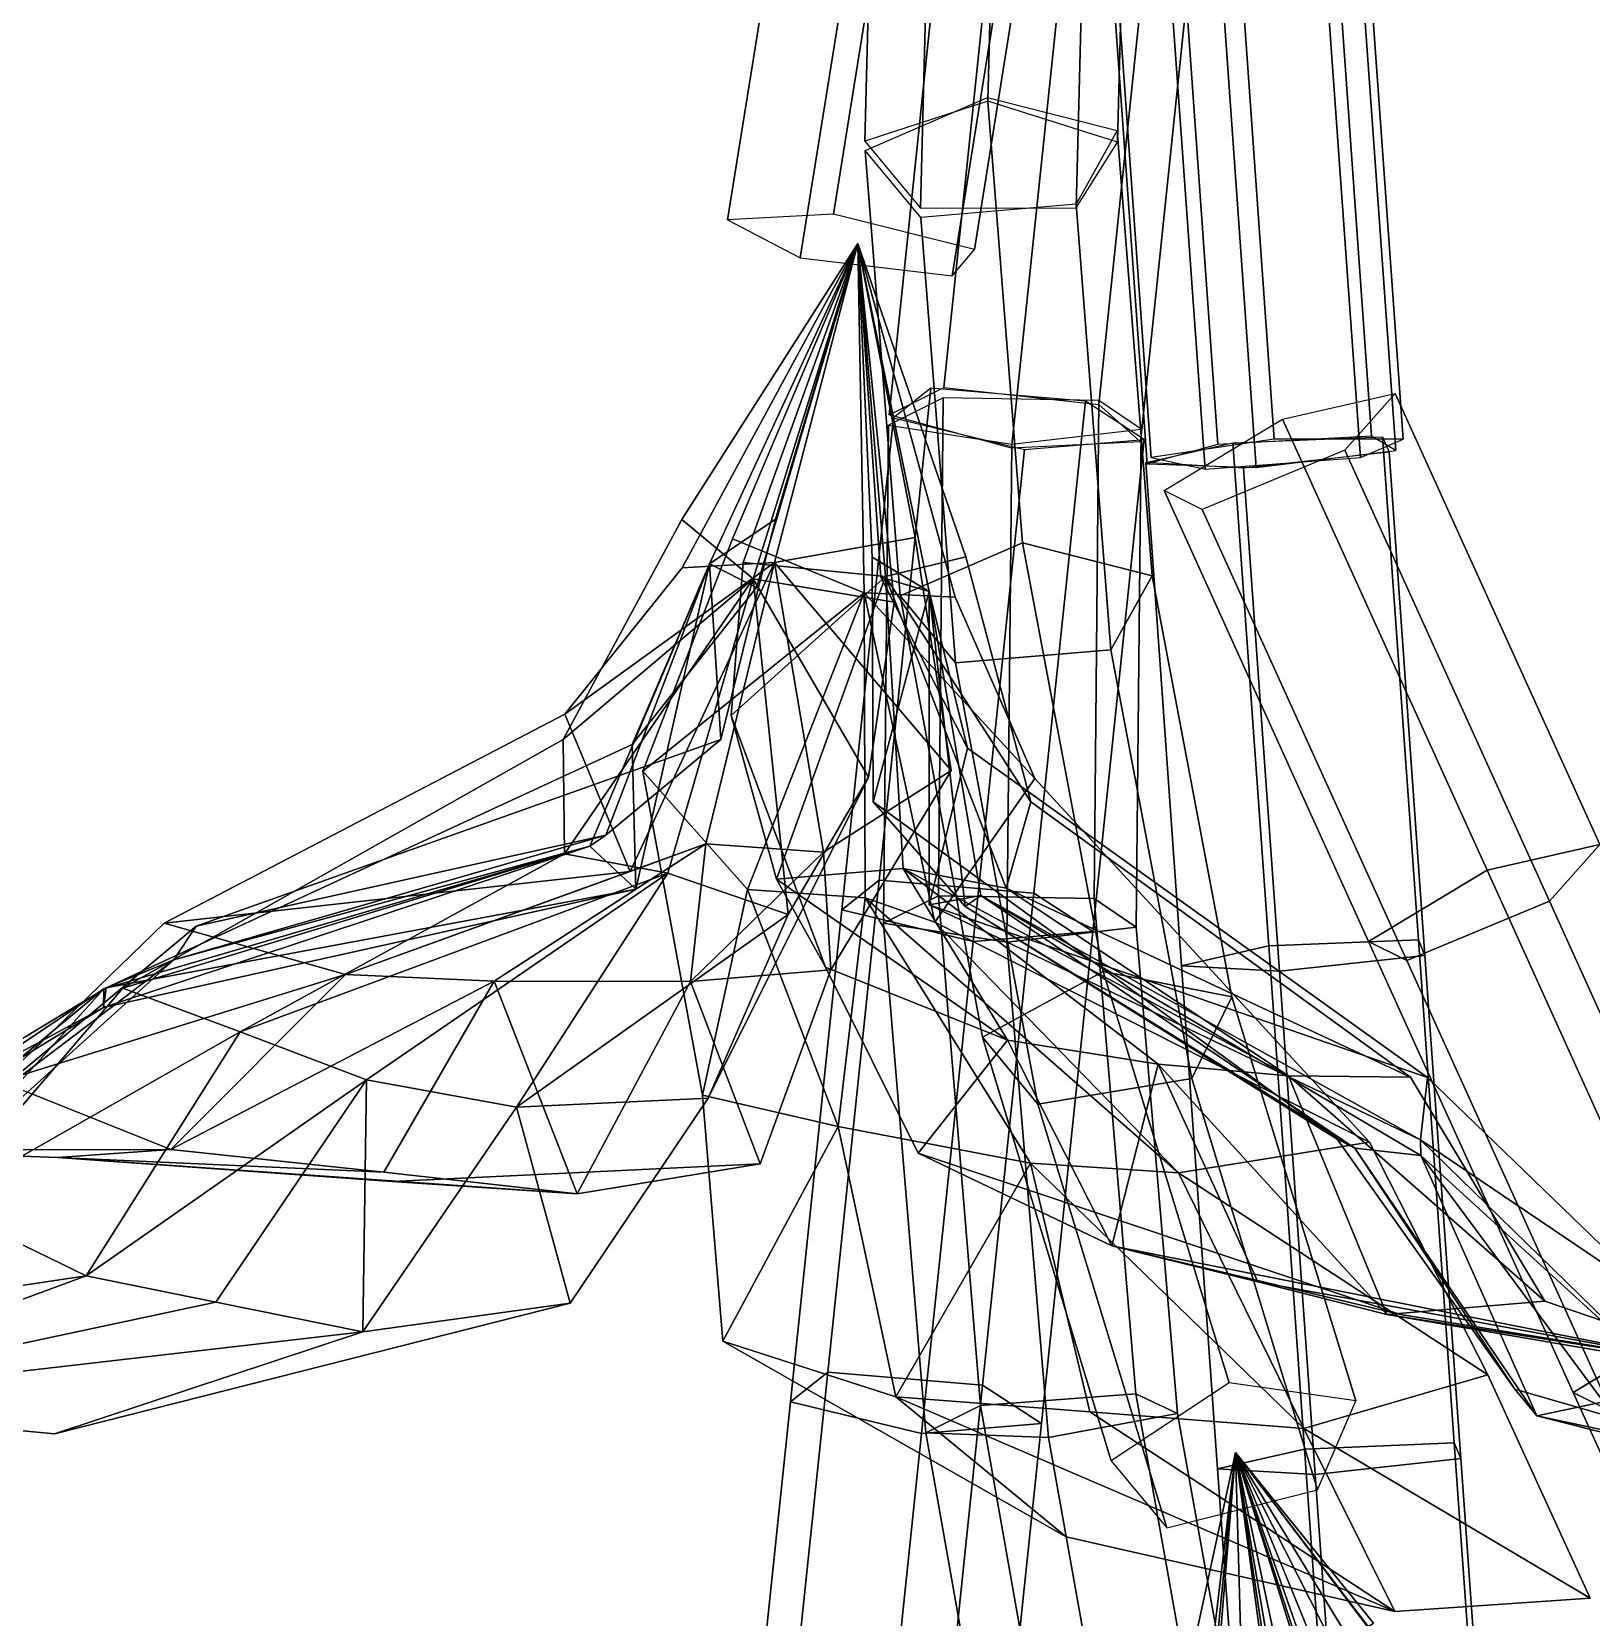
# Model space of a CAD drawing. Header units: metres. Extents: x -488 to 282, y -579 to 399.
# Drawn here: x 5.4 to 37.69, y -461.7 to -428.86 of the extents above; entities that cross this region are included whole.
import ezdxf

# ---------------------------------------------------------------- set-up
doc = ezdxf.new("R2010")
doc.units = ezdxf.units.M

msp = doc.modelspace()

# ---------------------------------------------------------------- linework, layer by layer
at = {"layer": 'coreopsi_1InfInt', "color": 3}
for points in [[(25.4358, -420.8906, 64.566), (25.1938, -430.3001, 69.2205), (22.6519, -431.1303, 67.4099), (22.894, -421.7209, 62.7554)], [(28.1232, -421.7397, 62.9894), (27.8812, -431.1491, 67.6438), (25.1938, -430.3001, 69.2205), (25.4358, -420.8906, 64.566)], [(22.894, -421.7209, 62.7554), (22.6519, -431.1303, 67.4099), (23.8009, -432.518, 64.6643), (24.04299, -423.1086, 60.00984)], [(27.2673, -423.1026, 60.1896), (27.02528, -432.5121, 64.8441), (27.8812, -431.1491, 67.6438), (28.1232, -421.7397, 62.9894)], [(24.04299, -423.1086, 60.00984), (23.8009, -432.518, 64.6643), (27.02528, -432.5121, 64.8441), (27.2673, -423.1026, 60.1896)], [(24.2174, -426.6082, 38.2633), (23.1515, -436.7969, 35.9578), (24.284, -436.2299, 32.928), (25.35, -426.0412, 35.2334)], [(25.35, -426.0412, 35.2334), (24.284, -436.2299, 32.928), (27.4931, -436.5829, 33.00444), (28.5591, -426.3942, 35.3098)], [(28.5591, -426.3942, 35.3098), (27.4931, -436.5829, 33.00444), (28.3558, -437.3553, 36.01909), (29.4217, -427.1666, 38.3245)], [(26.7538, -427.2981, 40.1393), (25.6878, -437.4868, 37.8339), (23.1515, -436.7969, 35.9578), (24.2174, -426.6082, 38.2633)], [(32.4015, -426.8211, 46.1531), (33.1447, -437.2397, 47.2316), (29.9616, -437.4132, 47.7483), (29.2185, -426.9947, 46.6698)], [(32.8994, -427.1202, 42.921), (33.6425, -437.5387, 43.9995), (33.1447, -437.2397, 47.2316), (32.4015, -426.8211, 46.1531)], [(29.4217, -427.1666, 38.3245), (28.3558, -437.3553, 36.01909), (25.6878, -437.4868, 37.8339), (26.7538, -427.2981, 40.1393)], [(29.2185, -426.9947, 46.6698), (29.9616, -437.4132, 47.7483), (28.4933, -437.8128, 44.8999), (27.7502, -427.3943, 43.8214)], [(30.3856, -426.8815, 46.9594), (31.1288, -437.3, 48.03793), (28.5756, -437.6829, 46.09798), (27.8324, -427.2644, 45.01949)], [(30.01215, -427.4714, 41.5178), (30.7552, -437.8899, 42.5963), (33.6425, -437.5387, 43.9995), (32.8994, -427.1202, 42.921)], [(33.05157, -426.88, 45.1368), (33.7946, -437.2985, 46.2153), (31.1288, -437.3, 48.03793), (30.3856, -426.8815, 46.9594)], [(32.1708, -427.262, 42.05345), (32.9139, -437.6805, 43.1319), (33.7946, -437.2985, 46.2153), (33.05157, -426.88, 45.1368)], [(27.7502, -427.3943, 43.8214), (28.4933, -437.8128, 44.8999), (30.7552, -437.8899, 42.5963), (30.01215, -427.4714, 41.5178)], [(27.8324, -427.2644, 45.01949), (28.5756, -437.6829, 46.09798), (29.6955, -437.9216, 43.02015), (28.9524, -427.5031, 41.9416)], [(28.9524, -427.5031, 41.9416), (29.6955, -437.9216, 43.02015), (32.9139, -437.6805, 43.1319), (32.1708, -427.262, 42.05345)], [(23.2395, -436.8621, 36.2052), (22.1735, -447.0508, 33.8997), (22.9483, -446.4362, 30.8255), (24.01433, -436.2476, 33.1309)], [(24.01433, -436.2476, 33.1309), (22.9483, -446.4362, 30.8255), (26.1519, -446.7013, 30.5158), (27.2178, -436.5126, 32.8212)], [(33.6322, -436.3586, 45.795), (37.8679, -445.696, 48.06058), (35.5357, -446.2276, 50.23), (31.2999, -436.8902, 47.9645)], [(32.5894, -437.5315, 42.9103), (36.8252, -446.8689, 45.1759), (37.8679, -445.696, 48.06058), (33.6322, -436.3586, 45.795)], [(27.2178, -436.5126, 32.8212), (26.1519, -446.7013, 30.5158), (27.3706, -447.4951, 33.4601), (28.4366, -437.3064, 35.7656)], [(25.9569, -437.5128, 37.8241), (24.891, -447.7014, 35.5187), (22.1735, -447.0508, 33.8997), (23.2395, -436.8621, 36.2052)], [(31.2999, -436.8902, 47.9645), (35.5357, -446.2276, 50.23), (33.08122, -447.7031, 48.7377), (28.8454, -438.3658, 46.4722)], [(28.4366, -437.3064, 35.7656), (27.3706, -447.4951, 33.4601), (24.891, -447.7014, 35.5187), (25.9569, -437.5128, 37.8241)], [(33.3694, -437.2498, 46.9793), (34.1125, -447.6683, 48.05783), (31.01398, -447.796, 48.9587), (30.2708, -437.3775, 47.8802)], [(33.5051, -437.5724, 43.7689), (34.2482, -447.9909, 44.8474), (34.1125, -447.6683, 48.05783), (33.3694, -437.2498, 46.9793)], [(30.2708, -437.3775, 47.8802), (31.01398, -447.796, 48.9587), (29.2086, -448.2056, 46.2462), (28.4654, -437.787, 45.1677)], [(29.6378, -438.7598, 43.3665), (33.8736, -448.0972, 45.632), (36.8252, -446.8689, 45.1759), (32.5894, -437.5315, 42.9103)], [(30.4916, -437.9026, 42.6558), (31.2348, -448.3211, 43.7343), (34.2482, -447.9909, 44.8474), (33.5051, -437.5724, 43.7689)], [(28.4654, -437.787, 45.1677), (29.2086, -448.2056, 46.2462), (31.2348, -448.3211, 43.7343), (30.4916, -437.9026, 42.6558)], [(28.8454, -438.3658, 46.4722), (33.08122, -447.7031, 48.7377), (33.8736, -448.0972, 45.632), (29.6378, -438.7598, 43.3665)], [(37.8679, -445.696, 48.06058), (42.1037, -455.0334, 50.3261), (39.7715, -455.5649, 52.4956), (35.5357, -446.2276, 50.23)], [(36.8252, -446.8689, 45.1759), (41.06101, -456.2063, 47.4414), (42.1037, -455.0334, 50.3261), (37.8679, -445.696, 48.06058)], [(22.1735, -447.0508, 33.8997), (21.1076, -457.2395, 31.5943), (21.8824, -456.6249, 28.5201), (22.9483, -446.4362, 30.8255)], [(22.9483, -446.4362, 30.8255), (21.8824, -456.6249, 28.5201), (25.08598, -456.89, 28.2104), (26.1519, -446.7013, 30.5158)], [(35.5357, -446.2276, 50.23), (39.7715, -455.5649, 52.4956), (37.3169, -457.0405, 51.00331), (33.08122, -447.7031, 48.7377)], [(26.1519, -446.7013, 30.5158), (25.08598, -456.89, 28.2104), (26.3047, -457.6837, 31.1547), (27.3706, -447.4951, 33.4601)], [(33.8736, -448.0972, 45.632), (38.1093, -457.4346, 47.8975), (41.06101, -456.2063, 47.4414), (36.8252, -446.8689, 45.1759)], [(24.891, -447.7014, 35.5187), (23.825, -457.8901, 33.2132), (21.1076, -457.2395, 31.5943), (22.1735, -447.0508, 33.8997)], [(27.3706, -447.4951, 33.4601), (26.3047, -457.6837, 31.1547), (23.825, -457.8901, 33.2132), (24.891, -447.7014, 35.5187)], [(31.01398, -447.796, 48.9587), (31.7571, -458.2145, 50.03719), (29.9517, -458.6241, 47.3247), (29.2086, -448.2056, 46.2462)], [(34.1125, -447.6683, 48.05783), (34.8556, -458.0868, 49.1363), (31.7571, -458.2145, 50.03719), (31.01398, -447.796, 48.9587)], [(33.08122, -447.7031, 48.7377), (37.3169, -457.0405, 51.00331), (38.1093, -457.4346, 47.8975), (33.8736, -448.0972, 45.632)], [(34.2482, -447.9909, 44.8474), (34.9913, -458.4094, 45.9259), (34.8556, -458.0868, 49.1363), (34.1125, -447.6683, 48.05783)], [(31.2348, -448.3211, 43.7343), (31.9779, -458.7396, 44.8127), (34.9913, -458.4094, 45.9259), (34.2482, -447.9909, 44.8474)], [(29.2086, -448.2056, 46.2462), (29.9517, -458.6241, 47.3247), (31.9779, -458.7396, 44.8127), (31.2348, -448.3211, 43.7343)], [(39.7715, -455.5649, 52.4956), (44.00727, -464.9023, 54.7611), (41.5527, -466.3779, 53.2688), (37.3169, -457.0405, 51.00331)], [(21.1076, -457.2395, 31.5943), (20.04168, -467.4282, 29.2888), (20.8164, -466.8136, 26.2146), (21.8824, -456.6249, 28.5201)], [(21.8824, -456.6249, 28.5201), (20.8164, -466.8136, 26.2146), (24.02003, -467.0787, 25.9049), (25.08598, -456.89, 28.2104)], [(25.08598, -456.89, 28.2104), (24.02003, -467.0787, 25.9049), (25.2387, -467.8724, 28.8492), (26.3047, -457.6837, 31.1547)], [(37.3169, -457.0405, 51.00331), (41.5527, -466.3779, 53.2688), (42.3451, -466.7719, 50.1631), (38.1093, -457.4346, 47.8975)], [(23.825, -457.8901, 33.2132), (22.7591, -468.0788, 30.9078), (20.04168, -467.4282, 29.2888), (21.1076, -457.2395, 31.5943)], [(26.3047, -457.6837, 31.1547), (25.2387, -467.8724, 28.8492), (22.7591, -468.0788, 30.9078), (23.825, -457.8901, 33.2132)], [(31.7571, -458.2145, 50.03719), (32.5002, -468.6331, 51.1156), (30.6948, -469.0426, 48.4032), (29.9517, -458.6241, 47.3247)], [(34.8556, -458.0868, 49.1363), (35.5987, -468.5053, 50.2148), (32.5002, -468.6331, 51.1156), (31.7571, -458.2145, 50.03719)], [(34.9913, -458.4094, 45.9259), (35.7344, -468.8279, 47.00447), (35.5987, -468.5053, 50.2148), (34.8556, -458.0868, 49.1363)], [(29.9517, -458.6241, 47.3247), (30.6948, -469.0426, 48.4032), (32.721, -469.1581, 45.8912), (31.9779, -458.7396, 44.8127)], [(31.9779, -458.7396, 44.8127), (32.721, -469.1581, 45.8912), (35.7344, -468.8279, 47.00447), (34.9913, -458.4094, 45.9259)]]:
    msp.add_3dface(points, dxfattribs=at)
at = {"layer": 'coreopsi_1Pdcel', "color": 3}
for points in [[(23.6634, -422.259, 62.1126), (22.00377, -432.6443, 64.1763), (19.806, -432.7595, 61.8129), (21.4253, -422.6651, 59.8203)], [(26.5801, -422.9877, 60.7912), (24.9204, -433.373, 62.8548), (22.00377, -432.6443, 64.1763), (23.6634, -422.259, 62.1126)], [(21.4253, -422.6651, 59.8203), (19.806, -432.7595, 61.8129), (21.3124, -433.5441, 59.06628), (22.9068, -423.6284, 57.1174)], [(26.07443, -423.8267, 57.714), (24.4552, -433.9211, 59.7065), (24.9204, -433.373, 62.8548), (26.5801, -422.9877, 60.7912)], [(22.9068, -423.6284, 57.1174), (21.3124, -433.5441, 59.06628), (24.4552, -433.9211, 59.7065), (26.07443, -423.8267, 57.714)], [(25.1918, -430.2247, 69.1816), (25.9148, -439.4491, 74.1464), (23.3799, -440.5477, 72.4744), (22.6569, -431.3233, 67.5096)], [(27.875, -430.9088, 67.5198), (28.5979, -440.1332, 72.4846), (25.9148, -439.4491, 74.1464), (25.1918, -430.2247, 69.1816)], [(27.02333, -432.4367, 64.8052), (27.7463, -441.661, 69.77), (28.5979, -440.1332, 72.4846), (27.875, -430.9088, 67.5198)], [(22.6569, -431.3233, 67.5096), (23.3799, -440.5477, 72.4744), (24.5288, -441.9354, 69.7287), (23.8059, -432.7111, 64.7639)], [(23.8059, -432.7111, 64.7639), (24.5288, -441.9354, 69.7287), (27.7463, -441.661, 69.77), (27.02333, -432.4367, 64.8052)], [(23.1394, -437.0093, 35.9136), (23.03902, -447.3233, 33.9456), (24.1716, -446.7562, 30.9157), (24.2719, -436.4422, 32.8837)], [(24.2719, -436.4422, 32.8837), (24.1716, -446.7562, 30.9157), (27.3975, -446.8139, 31.05376), (27.4979, -436.4999, 33.02172)], [(27.4979, -436.4999, 33.02172), (27.3975, -446.8139, 31.05376), (28.2704, -447.4048, 34.1062), (28.3708, -437.0909, 36.0742)], [(25.6926, -437.4039, 37.8512), (25.5922, -447.7178, 35.8832), (23.03902, -447.3233, 33.9456), (23.1394, -437.0093, 35.9136)], [(28.3708, -437.0909, 36.0742), (28.2704, -447.4048, 34.1062), (25.5922, -447.7178, 35.8832), (25.6926, -437.4039, 37.8512)], [(25.9148, -439.4491, 74.1464), (27.5862, -448.326, 79.3325), (25.08588, -449.6864, 77.8072), (23.3799, -440.5477, 72.4744)], [(28.5979, -440.1332, 72.4846), (30.248, -448.8493, 77.5805), (27.5862, -448.326, 79.3325), (25.9148, -439.4491, 74.1464)], [(27.7463, -441.661, 69.77), (29.4176, -450.538, 74.956), (30.248, -448.8493, 77.5805), (28.5979, -440.1332, 72.4846)], [(23.3799, -440.5477, 72.4744), (25.08588, -449.6864, 77.8072), (26.2348, -451.0741, 75.06163), (24.5288, -441.9354, 69.7287)], [(24.5288, -441.9354, 69.7287), (26.2348, -451.0741, 75.06163), (29.4176, -450.538, 74.956), (27.7463, -441.661, 69.77)], [(23.03902, -447.3233, 33.9456), (23.913, -457.8771, 32.297), (25.04565, -457.31, 29.2671), (24.1716, -446.7562, 30.9157)], [(24.1716, -446.7562, 30.9157), (25.04565, -457.31, 29.2671), (28.2605, -457.0703, 29.4567), (27.3975, -446.8139, 31.05376)], [(27.3975, -446.8139, 31.05376), (28.2605, -457.0703, 29.4567), (29.1267, -457.4784, 32.5408), (28.2704, -447.4048, 34.1062)], [(25.5922, -447.7178, 35.8832), (26.4552, -457.9742, 34.2862), (23.913, -457.8771, 32.297), (23.03902, -447.3233, 33.9456)], [(28.2704, -447.4048, 34.1062), (29.1267, -457.4784, 32.5408), (26.4552, -457.9742, 34.2862), (25.5922, -447.7178, 35.8832)], [(27.5862, -448.326, 79.3325), (30.1917, -456.8453, 84.7288), (27.7534, -458.4584, 83.3571), (25.08588, -449.6864, 77.8072)], [(30.248, -448.8493, 77.5805), (32.8155, -457.2134, 82.8823), (30.1917, -456.8453, 84.7288), (27.5862, -448.326, 79.3325)], [(29.4176, -450.538, 74.956), (32.02325, -459.0573, 80.3523), (32.8155, -457.2134, 82.8823), (30.248, -448.8493, 77.5805)], [(25.08588, -449.6864, 77.8072), (27.7534, -458.4584, 83.3571), (28.9024, -459.8461, 80.6115), (26.2348, -451.0741, 75.06163)], [(26.2348, -451.0741, 75.06163), (28.9024, -459.8461, 80.6115), (32.02325, -459.0573, 80.3523), (29.4176, -450.538, 74.956)], [(23.913, -457.8771, 32.297), (25.7652, -468.3568, 31.02794), (26.8978, -467.7897, 27.998), (25.04565, -457.31, 29.2671)], [(25.04565, -457.31, 29.2671), (26.8978, -467.7897, 27.998), (30.07395, -467.2532, 28.2286), (28.2605, -457.0703, 29.4567)], [(28.2605, -457.0703, 29.4567), (30.07395, -467.2532, 28.2286), (30.9163, -467.4789, 31.338), (29.1267, -457.4784, 32.5408)], [(29.1267, -457.4784, 32.5408), (30.9163, -467.4789, 31.338), (28.2686, -468.1571, 33.05819), (26.4552, -457.9742, 34.2862)], [(26.4552, -457.9742, 34.2862), (28.2686, -468.1571, 33.05819), (25.7652, -468.3568, 31.02794), (23.913, -457.8771, 32.297)]]:
    msp.add_3dface(points, dxfattribs=at)
at = {"layer": 'coreopsi_1Petal1', "color": 3}
for points in [[(22.5046, -433.2471, 61.5337), (18.8604, -438.9658, 62.6191), (20.3373, -440.1957, 60.3611)], [(22.5046, -433.2471, 61.5337), (20.3373, -440.1957, 60.3611), (18.8604, -438.9658, 62.6191)], [(20.7786, -439.8543, 64.3124), (18.8672, -439.9627, 62.00436), (22.5046, -433.2471, 61.5337)], [(20.7786, -439.8543, 64.3124), (22.5046, -433.2471, 61.5337), (18.8672, -439.9627, 62.00436)], [(22.5046, -433.2471, 61.5337), (20.7964, -438.9583, 64.9433), (19.4292, -439.8807, 62.4789)], [(22.5046, -433.2471, 61.5337), (19.4292, -439.8807, 62.4789), (20.7964, -438.9583, 64.9433)], [(19.4292, -439.8807, 62.4789), (20.4075, -440.3705, 59.6869), (22.5046, -433.2471, 61.5337)], [(19.4292, -439.8807, 62.4789), (22.5046, -433.2471, 61.5337), (20.4075, -440.3705, 59.6869)], [(22.5046, -433.2471, 61.5337), (19.906, -439.3654, 59.8089), (22.6335, -440.4836, 60.1295)], [(22.5046, -433.2471, 61.5337), (22.6335, -440.4836, 60.1295), (19.906, -439.3654, 59.8089)], [(23.07486, -440.1422, 64.0809), (20.1323, -439.8528, 64.5815), (22.5046, -433.2471, 61.5337)], [(23.07486, -440.1422, 64.0809), (22.5046, -433.2471, 61.5337), (20.1323, -439.8528, 64.5815)], [(20.3373, -440.1957, 60.3611), (23.2572, -440.6801, 59.8798), (22.5046, -433.2471, 61.5337)], [(20.3373, -440.1957, 60.3611), (22.5046, -433.2471, 61.5337), (23.2572, -440.6801, 59.8798)], [(22.5046, -433.2471, 61.5337), (23.6945, -439.3396, 64.4709), (20.7786, -439.8543, 64.3124)], [(22.5046, -433.2471, 61.5337), (20.7786, -439.8543, 64.3124), (23.6945, -439.3396, 64.4709)], [(22.5046, -433.2471, 61.5337), (22.8041, -439.7466, 59.3365), (23.9828, -440.4572, 61.963)], [(22.5046, -433.2471, 61.5337), (23.9828, -440.4572, 61.963), (22.8041, -439.7466, 59.3365)], [(23.9828, -440.4572, 61.963), (22.9821, -440.1624, 64.7744), (22.5046, -433.2471, 61.5337)], [(23.9828, -440.4572, 61.963), (22.5046, -433.2471, 61.5337), (22.9821, -440.1624, 64.7744)], [(22.5046, -433.2471, 61.5337), (24.7401, -439.7392, 61.6607), (23.07486, -440.1422, 64.0809)], [(22.5046, -433.2471, 61.5337), (23.07486, -440.1422, 64.0809), (24.7401, -439.7392, 61.6607)], [(22.6335, -440.4836, 60.1295), (24.5224, -440.5702, 62.457), (22.5046, -433.2471, 61.5337)], [(22.6335, -440.4836, 60.1295), (22.5046, -433.2471, 61.5337), (24.5224, -440.5702, 62.457)], [(18.8604, -438.9658, 62.6191), (16.4005, -443.5225, 63.4922), (20.3373, -440.1957, 60.3611)], [(18.8604, -438.9658, 62.6191), (20.3373, -440.1957, 60.3611), (16.4005, -443.5225, 63.4922)], [(20.7964, -438.9583, 64.9433), (19.6641, -443.5229, 67.2799), (19.4292, -439.8807, 62.4789)], [(20.7964, -438.9583, 64.9433), (19.4292, -439.8807, 62.4789), (19.6641, -443.5229, 67.2799)], [(19.906, -439.3654, 59.8089), (18.04994, -444.1769, 58.818), (22.6335, -440.4836, 60.1295)], [(19.906, -439.3654, 59.8089), (22.6335, -440.4836, 60.1295), (18.04994, -444.1769, 58.818)], [(23.6945, -439.3396, 64.4709), (24.4395, -444.1594, 66.4181), (20.7786, -439.8543, 64.3124)], [(23.6945, -439.3396, 64.4709), (20.7786, -439.8543, 64.3124), (24.4395, -444.1594, 66.4181)], [(20.7786, -439.8543, 64.3124), (16.435, -442.9942, 63.6414), (18.8672, -439.9627, 62.00436)], [(20.7786, -439.8543, 64.3124), (18.8672, -439.9627, 62.00436), (16.435, -442.9942, 63.6414)], [(17.7867, -446.2555, 64.4934), (16.435, -442.9942, 63.6414), (20.7786, -439.8543, 64.3124)], [(17.7867, -446.2555, 64.4934), (20.7786, -439.8543, 64.3124), (16.435, -442.9942, 63.6414)], [(19.4292, -439.8807, 62.4789), (17.2853, -445.5037, 65.9351), (16.9562, -445.7291, 63.2828)], [(19.4292, -439.8807, 62.4789), (16.9562, -445.7291, 63.2828), (17.2853, -445.5037, 65.9351)], [(16.9562, -445.7291, 63.2828), (17.906, -446.618, 60.9802), (19.4292, -439.8807, 62.4789)], [(16.9562, -445.7291, 63.2828), (19.4292, -439.8807, 62.4789), (17.906, -446.618, 60.9802)], [(19.4292, -439.8807, 62.4789), (19.6641, -443.5229, 67.2799), (17.2853, -445.5037, 65.9351)], [(19.4292, -439.8807, 62.4789), (17.2853, -445.5037, 65.9351), (19.6641, -443.5229, 67.2799)], [(19.356, -445.6822, 66.5436), (17.7867, -446.2555, 64.4934), (20.7786, -439.8543, 64.3124)], [(19.356, -445.6822, 66.5436), (20.7786, -439.8543, 64.3124), (17.7867, -446.2555, 64.4934)], [(19.4292, -439.8807, 62.4789), (17.8337, -443.6237, 58.9265), (20.4075, -440.3705, 59.6869)], [(19.4292, -439.8807, 62.4789), (20.4075, -440.3705, 59.6869), (17.8337, -443.6237, 58.9265)], [(17.906, -446.618, 60.9802), (17.8337, -443.6237, 58.9265), (19.4292, -439.8807, 62.4789)], [(17.906, -446.618, 60.9802), (19.4292, -439.8807, 62.4789), (17.8337, -443.6237, 58.9265)], [(20.7786, -439.8543, 64.3124), (21.7932, -445.8535, 67.6502), (19.356, -445.6822, 66.5436)], [(20.7786, -439.8543, 64.3124), (19.356, -445.6822, 66.5436), (21.7932, -445.8535, 67.6502)], [(23.07486, -440.1422, 64.0809), (19.8841, -443.0238, 67.3507), (20.1323, -439.8528, 64.5815)], [(23.07486, -440.1422, 64.0809), (20.1323, -439.8528, 64.5815), (19.8841, -443.0238, 67.3507)], [(20.7786, -439.8543, 64.3124), (24.4395, -444.1594, 66.4181), (21.7932, -445.8535, 67.6502)], [(20.7786, -439.8543, 64.3124), (21.7932, -445.8535, 67.6502), (24.4395, -444.1594, 66.4181)], [(22.8041, -439.7466, 59.3365), (22.8253, -444.8134, 57.9562), (23.9828, -440.4572, 61.963)], [(22.8041, -439.7466, 59.3365), (23.9828, -440.4572, 61.963), (22.8253, -444.8134, 57.9562)], [(24.7401, -439.7392, 61.6607), (26.08892, -444.8138, 61.7439), (23.07486, -440.1422, 64.0809)], [(24.7401, -439.7392, 61.6607), (23.07486, -440.1422, 64.0809), (26.08892, -444.8138, 61.7439)], [(20.3373, -440.1957, 60.3611), (16.4005, -443.5225, 63.4922), (16.4326, -445.887, 61.08421)], [(20.3373, -440.1957, 60.3611), (16.4326, -445.887, 61.08421), (16.4005, -443.5225, 63.4922)], [(20.3373, -440.1957, 60.3611), (16.4326, -445.887, 61.08421), (18.5711, -446.2894, 59.5161)], [(20.3373, -440.1957, 60.3611), (18.5711, -446.2894, 59.5161), (16.4326, -445.887, 61.08421)], [(18.5711, -446.2894, 59.5161), (21.06439, -447.1479, 59.3135), (20.3373, -440.1957, 60.3611)], [(18.5711, -446.2894, 59.5161), (20.3373, -440.1957, 60.3611), (21.06439, -447.1479, 59.3135)], [(20.8224, -446.4123, 66.4412), (19.8841, -443.0238, 67.3507), (23.07486, -440.1422, 64.0809)], [(20.8224, -446.4123, 66.4412), (23.07486, -440.1422, 64.0809), (19.8841, -443.0238, 67.3507)], [(20.3373, -440.1957, 60.3611), (22.7219, -444.3009, 57.7849), (23.2572, -440.6801, 59.8798)], [(20.3373, -440.1957, 60.3611), (23.2572, -440.6801, 59.8798), (22.7219, -444.3009, 57.7849)], [(21.06439, -447.1479, 59.3135), (22.7219, -444.3009, 57.7849), (20.3373, -440.1957, 60.3611)], [(21.06439, -447.1479, 59.3135), (20.3373, -440.1957, 60.3611), (22.7219, -444.3009, 57.7849)], [(23.4398, -446.1942, 66.1317), (20.8224, -446.4123, 66.4412), (23.07486, -440.1422, 64.0809)], [(23.4398, -446.1942, 66.1317), (23.07486, -440.1422, 64.0809), (20.8224, -446.4123, 66.4412)], [(23.9828, -440.4572, 61.963), (24.7723, -443.701, 66.2092), (22.9821, -440.1624, 64.7744)], [(23.9828, -440.4572, 61.963), (22.9821, -440.1624, 64.7744), (24.7723, -443.701, 66.2092)], [(23.07486, -440.1422, 64.0809), (25.5783, -446.5966, 64.5637), (23.4398, -446.1942, 66.1317)], [(23.07486, -440.1422, 64.0809), (23.4398, -446.1942, 66.1317), (25.5783, -446.5966, 64.5637)], [(23.07486, -440.1422, 64.0809), (26.08892, -444.8138, 61.7439), (25.5783, -446.5966, 64.5637)], [(23.07486, -440.1422, 64.0809), (25.5783, -446.5966, 64.5637), (26.08892, -444.8138, 61.7439)], [(22.6335, -440.4836, 60.1295), (18.04994, -444.1769, 58.818), (20.2177, -446.6301, 57.9977)], [(22.6335, -440.4836, 60.1295), (20.2177, -446.6301, 57.9977), (18.04994, -444.1769, 58.818)], [(22.6335, -440.4836, 60.1295), (20.2177, -446.6301, 57.9977), (22.6549, -446.8014, 59.1043)], [(22.6335, -440.4836, 60.1295), (22.6549, -446.8014, 59.1043), (20.2177, -446.6301, 57.9977)], [(22.6335, -440.4836, 60.1295), (26.1711, -444.3306, 61.4942), (24.5224, -440.5702, 62.457)], [(22.6335, -440.4836, 60.1295), (24.5224, -440.5702, 62.457), (26.1711, -444.3306, 61.4942)], [(22.6549, -446.8014, 59.1043), (24.1, -447.3047, 61.2613), (22.6335, -440.4836, 60.1295)], [(22.6549, -446.8014, 59.1043), (22.6335, -440.4836, 60.1295), (24.1, -447.3047, 61.2613)], [(24.1, -447.3047, 61.2613), (26.1711, -444.3306, 61.4942), (22.6335, -440.4836, 60.1295)], [(24.1, -447.3047, 61.2613), (22.6335, -440.4836, 60.1295), (26.1711, -444.3306, 61.4942)], [(23.9828, -440.4572, 61.963), (22.8253, -444.8134, 57.9562), (24.7256, -446.9799, 59.7127)], [(23.9828, -440.4572, 61.963), (24.7256, -446.9799, 59.7127), (22.8253, -444.8134, 57.9562)], [(25.05475, -446.7545, 62.3651), (23.9807, -446.9421, 64.7746), (23.9828, -440.4572, 61.963)], [(25.05475, -446.7545, 62.3651), (23.9828, -440.4572, 61.963), (23.9807, -446.9421, 64.7746)], [(23.9807, -446.9421, 64.7746), (24.7723, -443.701, 66.2092), (23.9828, -440.4572, 61.963)], [(23.9807, -446.9421, 64.7746), (23.9828, -440.4572, 61.963), (24.7723, -443.701, 66.2092)], [(23.9828, -440.4572, 61.963), (24.7256, -446.9799, 59.7127), (25.05475, -446.7545, 62.3651)], [(23.9828, -440.4572, 61.963), (25.05475, -446.7545, 62.3651), (24.7256, -446.9799, 59.7127)], [(17.7867, -446.2555, 64.4934), (8.1372, -447.3228, 71.4955), (16.435, -442.9942, 63.6414)], [(17.7867, -446.2555, 64.4934), (16.435, -442.9942, 63.6414), (8.1372, -447.3228, 71.4955)], [(20.8224, -446.4123, 66.4412), (21.8336, -448.2343, 78.2285), (19.8841, -443.0238, 67.3507)], [(20.8224, -446.4123, 66.4412), (19.8841, -443.0238, 67.3507), (21.8336, -448.2343, 78.2285)], [(16.4005, -443.5225, 63.4922), (7.2862, -448.6669, 56.97), (16.4326, -445.887, 61.08421)], [(16.4005, -443.5225, 63.4922), (16.4326, -445.887, 61.08421), (7.2862, -448.6669, 56.97)], [(19.6641, -443.5229, 67.2799), (8.8048, -447.3828, 71.6675), (17.2853, -445.5037, 65.9351)], [(19.6641, -443.5229, 67.2799), (17.2853, -445.5037, 65.9351), (8.8048, -447.3828, 71.6675)], [(17.906, -446.618, 60.9802), (6.94, -448.6599, 56.6376), (17.8337, -443.6237, 58.9265)], [(17.906, -446.618, 60.9802), (17.8337, -443.6237, 58.9265), (6.94, -448.6599, 56.6376)], [(23.9807, -446.9421, 64.7746), (34.2982, -450.5215, 69.6753), (24.7723, -443.701, 66.2092)], [(23.9807, -446.9421, 64.7746), (24.7723, -443.701, 66.2092), (34.2982, -450.5215, 69.6753)], [(18.04994, -444.1769, 58.818), (19.2899, -450.888, 48.5468), (20.2177, -446.6301, 57.9977)], [(18.04994, -444.1769, 58.818), (20.2177, -446.6301, 57.9977), (19.2899, -450.888, 48.5468)], [(24.4395, -444.1594, 66.4181), (21.9483, -448.2935, 77.7661), (21.7932, -445.8535, 67.6502)], [(24.4395, -444.1594, 66.4181), (21.7932, -445.8535, 67.6502), (21.9483, -448.2935, 77.7661)], [(21.06439, -447.1479, 59.3135), (19.4046, -450.9471, 48.08447), (22.7219, -444.3009, 57.7849)], [(21.06439, -447.1479, 59.3135), (22.7219, -444.3009, 57.7849), (19.4046, -450.9471, 48.08447)], [(24.1, -447.3047, 61.2613), (33.101, -451.8587, 54.8174), (26.1711, -444.3306, 61.4942)], [(24.1, -447.3047, 61.2613), (26.1711, -444.3306, 61.4942), (33.101, -451.8587, 54.8174)], [(22.8253, -444.8134, 57.9562), (32.4334, -451.7987, 54.6454), (24.7256, -446.9799, 59.7127)], [(22.8253, -444.8134, 57.9562), (24.7256, -446.9799, 59.7127), (32.4334, -451.7987, 54.6454)], [(26.08892, -444.8138, 61.7439), (33.952, -450.5146, 69.3429), (25.5783, -446.5966, 64.5637)], [(26.08892, -444.8138, 61.7439), (25.5783, -446.5966, 64.5637), (33.952, -450.5146, 69.3429)], [(17.2853, -445.5037, 65.9351), (8.3376, -448.0823, 68.6206), (16.9562, -445.7291, 63.2828)], [(17.2853, -445.5037, 65.9351), (16.9562, -445.7291, 63.2828), (8.3376, -448.0823, 68.6206)], [(17.2853, -445.5037, 65.9351), (8.8048, -447.3828, 71.6675), (8.3376, -448.0823, 68.6206)], [(17.2853, -445.5037, 65.9351), (8.3376, -448.0823, 68.6206), (8.8048, -447.3828, 71.6675)], [(16.9562, -445.7291, 63.2828), (6.8862, -449.0694, 61.1996), (17.906, -446.618, 60.9802)], [(16.9562, -445.7291, 63.2828), (17.906, -446.618, 60.9802), (6.8862, -449.0694, 61.1996)], [(6.8892, -448.6807, 64.7826), (6.8862, -449.0694, 61.1996), (16.9562, -445.7291, 63.2828)], [(6.8892, -448.6807, 64.7826), (16.9562, -445.7291, 63.2828), (6.8862, -449.0694, 61.1996)], [(16.9562, -445.7291, 63.2828), (8.3376, -448.0823, 68.6206), (6.8892, -448.6807, 64.7826)], [(16.9562, -445.7291, 63.2828), (6.8892, -448.6807, 64.7826), (8.3376, -448.0823, 68.6206)], [(19.356, -445.6822, 66.5436), (11.8959, -448.3876, 73.8874), (17.7867, -446.2555, 64.4934)], [(19.356, -445.6822, 66.5436), (17.7867, -446.2555, 64.4934), (11.8959, -448.3876, 73.8874)], [(14.9703, -448.5227, 75.7633), (11.8959, -448.3876, 73.8874), (19.356, -445.6822, 66.5436)], [(14.9703, -448.5227, 75.7633), (19.356, -445.6822, 66.5436), (11.8959, -448.3876, 73.8874)], [(19.356, -445.6822, 66.5436), (19.04086, -448.5299, 76.5486), (14.9703, -448.5227, 75.7633)], [(19.356, -445.6822, 66.5436), (14.9703, -448.5227, 75.7633), (19.04086, -448.5299, 76.5486)], [(21.7932, -445.8535, 67.6502), (19.04086, -448.5299, 76.5486), (19.356, -445.6822, 66.5436)], [(21.7932, -445.8535, 67.6502), (19.356, -445.6822, 66.5436), (19.04086, -448.5299, 76.5486)], [(21.7932, -445.8535, 67.6502), (21.9483, -448.2935, 77.7661), (19.04086, -448.5299, 76.5486)], [(21.7932, -445.8535, 67.6502), (19.04086, -448.5299, 76.5486), (21.9483, -448.2935, 77.7661)], [(16.4326, -445.887, 61.08421), (7.2862, -448.6669, 56.97), (9.7108, -449.5775, 55.1579)], [(16.4326, -445.887, 61.08421), (9.7108, -449.5775, 55.1579), (7.2862, -448.6669, 56.97)], [(16.4326, -445.887, 61.08421), (9.7108, -449.5775, 55.1579), (18.5711, -446.2894, 59.5161)], [(16.4326, -445.887, 61.08421), (18.5711, -446.2894, 59.5161), (9.7108, -449.5775, 55.1579)], [(23.4398, -446.1942, 66.1317), (25.6031, -449.7481, 76.1114), (20.8224, -446.4123, 66.4412)], [(23.4398, -446.1942, 66.1317), (20.8224, -446.4123, 66.4412), (25.6031, -449.7481, 76.1114)], [(25.5783, -446.5966, 64.5637), (31.4257, -450.4855, 71.2425), (23.4398, -446.1942, 66.1317)], [(25.5783, -446.5966, 64.5637), (23.4398, -446.1942, 66.1317), (31.4257, -450.4855, 71.2425)], [(23.4398, -446.1942, 66.1317), (31.4257, -450.4855, 71.2425), (28.7225, -450.2469, 74.3765)], [(23.4398, -446.1942, 66.1317), (28.7225, -450.2469, 74.3765), (31.4257, -450.4855, 71.2425)], [(28.7225, -450.2469, 74.3765), (25.6031, -449.7481, 76.1114), (23.4398, -446.1942, 66.1317)], [(28.7225, -450.2469, 74.3765), (23.4398, -446.1942, 66.1317), (25.6031, -449.7481, 76.1114)], [(11.8959, -448.3876, 73.8874), (8.1372, -447.3228, 71.4955), (17.7867, -446.2555, 64.4934)], [(11.8959, -448.3876, 73.8874), (17.7867, -446.2555, 64.4934), (8.1372, -447.3228, 71.4955)], [(18.5711, -446.2894, 59.5161), (9.7108, -449.5775, 55.1579), (12.3274, -450.5675, 52.09862)], [(18.5711, -446.2894, 59.5161), (12.3274, -450.5675, 52.09862), (9.7108, -449.5775, 55.1579)], [(12.3274, -450.5675, 52.09862), (15.4392, -451.1314, 50.3701), (18.5711, -446.2894, 59.5161)], [(12.3274, -450.5675, 52.09862), (18.5711, -446.2894, 59.5161), (15.4392, -451.1314, 50.3701)], [(18.5711, -446.2894, 59.5161), (15.4392, -451.1314, 50.3701), (21.06439, -447.1479, 59.3135)], [(18.5711, -446.2894, 59.5161), (21.06439, -447.1479, 59.3135), (15.4392, -451.1314, 50.3701)], [(25.6031, -449.7481, 76.1114), (21.8336, -448.2343, 78.2285), (20.8224, -446.4123, 66.4412)], [(25.6031, -449.7481, 76.1114), (20.8224, -446.4123, 66.4412), (21.8336, -448.2343, 78.2285)], [(6.8862, -449.0694, 61.1996), (6.94, -448.6599, 56.6376), (17.906, -446.618, 60.9802)], [(6.8862, -449.0694, 61.1996), (17.906, -446.618, 60.9802), (6.94, -448.6599, 56.6376)], [(20.2177, -446.6301, 57.9977), (19.2899, -450.888, 48.5468), (22.09577, -451.5331, 49.8518)], [(20.2177, -446.6301, 57.9977), (22.09577, -451.5331, 49.8518), (19.2899, -450.888, 48.5468)], [(20.2177, -446.6301, 57.9977), (22.09577, -451.5331, 49.8518), (22.6549, -446.8014, 59.1043)], [(20.2177, -446.6301, 57.9977), (22.6549, -446.8014, 59.1043), (22.09577, -451.5331, 49.8518)], [(22.6549, -446.8014, 59.1043), (22.09577, -451.5331, 49.8518), (26.07959, -452.2917, 50.7117)], [(22.6549, -446.8014, 59.1043), (26.07959, -452.2917, 50.7117), (22.09577, -451.5331, 49.8518)], [(22.6549, -446.8014, 59.1043), (29.1464, -452.4919, 52.5941), (24.1, -447.3047, 61.2613)], [(22.6549, -446.8014, 59.1043), (24.1, -447.3047, 61.2613), (29.1464, -452.4919, 52.5941)], [(26.07959, -452.2917, 50.7117), (29.1464, -452.4919, 52.5941), (22.6549, -446.8014, 59.1043)], [(26.07959, -452.2917, 50.7117), (22.6549, -446.8014, 59.1043), (29.1464, -452.4919, 52.5941)], [(25.05475, -446.7545, 62.3651), (34.1562, -451.81, 65.2819), (23.9807, -446.9421, 64.7746)], [(25.05475, -446.7545, 62.3651), (23.9807, -446.9421, 64.7746), (34.1562, -451.81, 65.2819)], [(24.7256, -446.9799, 59.7127), (32.7989, -451.9807, 57.7799), (25.05475, -446.7545, 62.3651)], [(24.7256, -446.9799, 59.7127), (25.05475, -446.7545, 62.3651), (32.7989, -451.9807, 57.7799)], [(25.05475, -446.7545, 62.3651), (32.7989, -451.9807, 57.7799), (34.1607, -452.1337, 61.6924)], [(25.05475, -446.7545, 62.3651), (34.1607, -452.1337, 61.6924), (32.7989, -451.9807, 57.7799)], [(34.1607, -452.1337, 61.6924), (34.1562, -451.81, 65.2819), (25.05475, -446.7545, 62.3651)], [(34.1607, -452.1337, 61.6924), (25.05475, -446.7545, 62.3651), (34.1562, -451.81, 65.2819)], [(25.5783, -446.5966, 64.5637), (33.952, -450.5146, 69.3429), (31.4257, -450.4855, 71.2425)], [(25.5783, -446.5966, 64.5637), (31.4257, -450.4855, 71.2425), (33.952, -450.5146, 69.3429)], [(15.4392, -451.1314, 50.3701), (19.4046, -450.9471, 48.08447), (21.06439, -447.1479, 59.3135)], [(15.4392, -451.1314, 50.3701), (21.06439, -447.1479, 59.3135), (19.4046, -450.9471, 48.08447)], [(34.1562, -451.81, 65.2819), (34.2982, -450.5215, 69.6753), (23.9807, -446.9421, 64.7746)], [(34.1562, -451.81, 65.2819), (23.9807, -446.9421, 64.7746), (34.2982, -450.5215, 69.6753)], [(24.7256, -446.9799, 59.7127), (32.4334, -451.7987, 54.6454), (32.7989, -451.9807, 57.7799)], [(24.7256, -446.9799, 59.7127), (32.7989, -451.9807, 57.7799), (32.4334, -451.7987, 54.6454)], [(8.8048, -447.3828, 71.6675), (4.07671, -451.3172, 73.4926), (8.3376, -448.0823, 68.6206)], [(8.8048, -447.3828, 71.6675), (8.3376, -448.0823, 68.6206), (4.07671, -451.3172, 73.4926)], [(11.8959, -448.3876, 73.8874), (4.7561, -450.6025, 76.2677), (8.1372, -447.3228, 71.4955)], [(11.8959, -448.3876, 73.8874), (8.1372, -447.3228, 71.4955), (4.7561, -450.6025, 76.2677)], [(29.1464, -452.4919, 52.5941), (33.101, -451.8587, 54.8174), (24.1, -447.3047, 61.2613)], [(29.1464, -452.4919, 52.5941), (24.1, -447.3047, 61.2613), (33.101, -451.8587, 54.8174)], [(8.3376, -448.0823, 68.6206), (4.07671, -451.3172, 73.4926), (3.4165, -452.5285, 69.609)], [(8.3376, -448.0823, 68.6206), (3.4165, -452.5285, 69.609), (4.07671, -451.3172, 73.4926)], [(6.8892, -448.6807, 64.7826), (8.3376, -448.0823, 68.6206), (3.4165, -452.5285, 69.609)], [(6.8892, -448.6807, 64.7826), (3.4165, -452.5285, 69.609), (8.3376, -448.0823, 68.6206)], [(8.2755, -452.0103, 79.1337), (4.7561, -450.6025, 76.2677), (11.8959, -448.3876, 73.8874)], [(8.2755, -452.0103, 79.1337), (11.8959, -448.3876, 73.8874), (4.7561, -450.6025, 76.2677)], [(8.2755, -452.0103, 79.1337), (11.8959, -448.3876, 73.8874), (14.9703, -448.5227, 75.7633)], [(8.2755, -452.0103, 79.1337), (14.9703, -448.5227, 75.7633), (11.8959, -448.3876, 73.8874)], [(21.9483, -448.2935, 77.7661), (20.4786, -452.3102, 82.5486), (19.04086, -448.5299, 76.5486)], [(21.9483, -448.2935, 77.7661), (19.04086, -448.5299, 76.5486), (20.4786, -452.3102, 82.5486)], [(25.6031, -449.7481, 76.1114), (23.755, -452.0894, 83.3675), (21.8336, -448.2343, 78.2285)], [(25.6031, -449.7481, 76.1114), (21.8336, -448.2343, 78.2285), (23.755, -452.0894, 83.3675)], [(0.6313, -452.8896, 61.3962), (6.8862, -449.0694, 61.1996), (6.8892, -448.6807, 64.7826)], [(0.6313, -452.8896, 61.3962), (6.8892, -448.6807, 64.7826), (6.8862, -449.0694, 61.1996)], [(2.05139, -452.6903, 65.7236), (0.6313, -452.8896, 61.3962), (6.8892, -448.6807, 64.7826)], [(2.05139, -452.6903, 65.7236), (6.8892, -448.6807, 64.7826), (0.6313, -452.8896, 61.3962)], [(6.8862, -449.0694, 61.1996), (1.2042, -452.1317, 56.7401), (6.94, -448.6599, 56.6376)], [(6.8862, -449.0694, 61.1996), (6.94, -448.6599, 56.6376), (1.2042, -452.1317, 56.7401)], [(6.8892, -448.6807, 64.7826), (3.4165, -452.5285, 69.609), (2.05139, -452.6903, 65.7236)], [(6.8892, -448.6807, 64.7826), (2.05139, -452.6903, 65.7236), (3.4165, -452.5285, 69.609)], [(7.2862, -448.6669, 56.97), (3.4554, -453.139, 54.4223), (9.7108, -449.5775, 55.1579)], [(7.2862, -448.6669, 56.97), (9.7108, -449.5775, 55.1579), (3.4554, -453.139, 54.4223)], [(12.6881, -452.4823, 80.1769), (8.2755, -452.0103, 79.1337), (14.9703, -448.5227, 75.7633)], [(12.6881, -452.4823, 80.1769), (14.9703, -448.5227, 75.7633), (8.2755, -452.0103, 79.1337)], [(14.9703, -448.5227, 75.7633), (16.6946, -452.9258, 81.03583), (12.6881, -452.4823, 80.1769)], [(14.9703, -448.5227, 75.7633), (12.6881, -452.4823, 80.1769), (16.6946, -452.9258, 81.03583)], [(14.9703, -448.5227, 75.7633), (19.04086, -448.5299, 76.5486), (16.6946, -452.9258, 81.03583)], [(14.9703, -448.5227, 75.7633), (16.6946, -452.9258, 81.03583), (19.04086, -448.5299, 76.5486)], [(19.04086, -448.5299, 76.5486), (20.4786, -452.3102, 82.5486), (16.6946, -452.9258, 81.03583)], [(19.04086, -448.5299, 76.5486), (16.6946, -452.9258, 81.03583), (20.4786, -452.3102, 82.5486)], [(0.6313, -452.8896, 61.3962), (1.2042, -452.1317, 56.7401), (6.8862, -449.0694, 61.1996)], [(0.6313, -452.8896, 61.3962), (6.8862, -449.0694, 61.1996), (1.2042, -452.1317, 56.7401)], [(9.7108, -449.5775, 55.1579), (3.4554, -453.139, 54.4223), (6.5225, -454.6248, 52.1048)], [(9.7108, -449.5775, 55.1579), (6.5225, -454.6248, 52.1048), (3.4554, -453.139, 54.4223)], [(12.3274, -450.5675, 52.09862), (9.7108, -449.5775, 55.1579), (6.5225, -454.6248, 52.1048)], [(12.3274, -450.5675, 52.09862), (6.5225, -454.6248, 52.1048), (9.7108, -449.5775, 55.1579)], [(27.7611, -454.0058, 81.6765), (23.755, -452.0894, 83.3675), (25.6031, -449.7481, 76.1114)], [(27.7611, -454.0058, 81.6765), (25.6031, -449.7481, 76.1114), (23.755, -452.0894, 83.3675)], [(27.7611, -454.0058, 81.6765), (25.6031, -449.7481, 76.1114), (28.7225, -450.2469, 74.3765)], [(27.7611, -454.0058, 81.6765), (28.7225, -450.2469, 74.3765), (25.6031, -449.7481, 76.1114)], [(30.7894, -454.7518, 78.3514), (27.7611, -454.0058, 81.6765), (28.7225, -450.2469, 74.3765)], [(30.7894, -454.7518, 78.3514), (28.7225, -450.2469, 74.3765), (27.7611, -454.0058, 81.6765)], [(28.7225, -450.2469, 74.3765), (31.4257, -450.4855, 71.2425), (33.4613, -455.4307, 75.2878)], [(28.7225, -450.2469, 74.3765), (33.4613, -455.4307, 75.2878), (31.4257, -450.4855, 71.2425)], [(28.7225, -450.2469, 74.3765), (33.4613, -455.4307, 75.2878), (30.7894, -454.7518, 78.3514)], [(28.7225, -450.2469, 74.3765), (30.7894, -454.7518, 78.3514), (33.4613, -455.4307, 75.2878)], [(8.2755, -452.0103, 79.1337), (1.9397, -452.0244, 89.8355), (4.7561, -450.6025, 76.2677)], [(8.2755, -452.0103, 79.1337), (4.7561, -450.6025, 76.2677), (1.9397, -452.0244, 89.8355)], [(12.3274, -450.5675, 52.09862), (6.5225, -454.6248, 52.1048), (9.2093, -455.1737, 49.02826)], [(12.3274, -450.5675, 52.09862), (9.2093, -455.1737, 49.02826), (6.5225, -454.6248, 52.1048)], [(9.2093, -455.1737, 49.02826), (12.2526, -455.7897, 45.6903), (12.3274, -450.5675, 52.09862)], [(9.2093, -455.1737, 49.02826), (12.3274, -450.5675, 52.09862), (12.2526, -455.7897, 45.6903)], [(12.2526, -455.7897, 45.6903), (15.4392, -451.1314, 50.3701), (12.3274, -450.5675, 52.09862)], [(12.2526, -455.7897, 45.6903), (12.3274, -450.5675, 52.09862), (15.4392, -451.1314, 50.3701)], [(33.952, -450.5146, 69.3429), (36.7318, -455.1536, 72.7952), (31.4257, -450.4855, 71.2425)], [(33.952, -450.5146, 69.3429), (31.4257, -450.4855, 71.2425), (36.7318, -455.1536, 72.7952)], [(31.4257, -450.4855, 71.2425), (36.7318, -455.1536, 72.7952), (33.4613, -455.4307, 75.2878)], [(31.4257, -450.4855, 71.2425), (33.4613, -455.4307, 75.2878), (36.7318, -455.1536, 72.7952)], [(34.1562, -451.81, 65.2819), (39.09969, -455.1494, 70.377), (34.2982, -450.5215, 69.6753)], [(34.1562, -451.81, 65.2819), (34.2982, -450.5215, 69.6753), (39.09969, -455.1494, 70.377)], [(12.2526, -455.7897, 45.6903), (16.5488, -455.1917, 43.7496), (15.4392, -451.1314, 50.3701)], [(12.2526, -455.7897, 45.6903), (15.4392, -451.1314, 50.3701), (16.5488, -455.1917, 43.7496)], [(15.4392, -451.1314, 50.3701), (16.5488, -455.1917, 43.7496), (19.4046, -450.9471, 48.08447)], [(15.4392, -451.1314, 50.3701), (19.4046, -450.9471, 48.08447), (16.5488, -455.1917, 43.7496)], [(19.2899, -450.888, 48.5468), (19.7086, -455.9824, 44.669), (22.09577, -451.5331, 49.8518)], [(19.2899, -450.888, 48.5468), (22.09577, -451.5331, 49.8518), (19.7086, -455.9824, 44.669)], [(22.09577, -451.5331, 49.8518), (19.7086, -455.9824, 44.669), (23.2892, -457.1298, 46.3568)], [(22.09577, -451.5331, 49.8518), (23.2892, -457.1298, 46.3568), (19.7086, -455.9824, 44.669)], [(26.07959, -452.2917, 50.7117), (22.09577, -451.5331, 49.8518), (23.2892, -457.1298, 46.3568)], [(26.07959, -452.2917, 50.7117), (23.2892, -457.1298, 46.3568), (22.09577, -451.5331, 49.8518)], [(5.9293, -452.179, 95.1103), (1.9397, -452.0244, 89.8355), (8.2755, -452.0103, 79.1337)], [(5.9293, -452.179, 95.1103), (8.2755, -452.0103, 79.1337), (1.9397, -452.0244, 89.8355)], [(5.9293, -452.179, 95.1103), (8.2755, -452.0103, 79.1337), (12.6881, -452.4823, 80.1769)], [(5.9293, -452.179, 95.1103), (12.6881, -452.4823, 80.1769), (8.2755, -452.0103, 79.1337)], [(27.7611, -454.0058, 81.6765), (33.7392, -455.4294, 92.4889), (23.755, -452.0894, 83.3675)], [(27.7611, -454.0058, 81.6765), (23.755, -452.0894, 83.3675), (33.7392, -455.4294, 92.4889)], [(29.1464, -452.4919, 52.5941), (35.5477, -456.6785, 50.8494), (33.101, -451.8587, 54.8174)], [(29.1464, -452.4919, 52.5941), (33.101, -451.8587, 54.8174), (35.5477, -456.6785, 50.8494)], [(32.4334, -451.7987, 54.6454), (36.1105, -456.9754, 53.7249), (32.7989, -451.9807, 57.7799)], [(32.4334, -451.7987, 54.6454), (32.7989, -451.9807, 57.7799), (36.1105, -456.9754, 53.7249)], [(32.7989, -451.9807, 57.7799), (36.1105, -456.9754, 53.7249), (36.5673, -457.527, 57.7836)], [(32.7989, -451.9807, 57.7799), (36.5673, -457.527, 57.7836), (36.1105, -456.9754, 53.7249)], [(34.1607, -452.1337, 61.6924), (32.7989, -451.9807, 57.7799), (36.5673, -457.527, 57.7836)], [(34.1607, -452.1337, 61.6924), (36.5673, -457.527, 57.7836), (32.7989, -451.9807, 57.7799)], [(39.3824, -456.9059, 65.9706), (39.09969, -455.1494, 70.377), (34.1562, -451.81, 65.2819)], [(39.3824, -456.9059, 65.9706), (34.1562, -451.81, 65.2819), (39.09969, -455.1494, 70.377)], [(39.3824, -456.9059, 65.9706), (34.1562, -451.81, 65.2819), (34.1607, -452.1337, 61.6924)], [(39.3824, -456.9059, 65.9706), (34.1607, -452.1337, 61.6924), (34.1562, -451.81, 65.2819)], [(16.6946, -452.9258, 81.03583), (12.8601, -452.6749, 92.7707), (5.9293, -452.179, 95.1103)], [(16.6946, -452.9258, 81.03583), (5.9293, -452.179, 95.1103), (12.8601, -452.6749, 92.7707)], [(12.6881, -452.4823, 80.1769), (16.6946, -452.9258, 81.03583), (5.9293, -452.179, 95.1103)], [(12.6881, -452.4823, 80.1769), (5.9293, -452.179, 95.1103), (16.6946, -452.9258, 81.03583)], [(20.4786, -452.3102, 82.5486), (12.8601, -452.6749, 92.7707), (16.6946, -452.9258, 81.03583)], [(20.4786, -452.3102, 82.5486), (16.6946, -452.9258, 81.03583), (12.8601, -452.6749, 92.7707)], [(26.07959, -452.2917, 50.7117), (23.2892, -457.1298, 46.3568), (27.3106, -457.4432, 47.2027)], [(26.07959, -452.2917, 50.7117), (27.3106, -457.4432, 47.2027), (23.2892, -457.1298, 46.3568)], [(31.7383, -457.7852, 48.2331), (29.1464, -452.4919, 52.5941), (26.07959, -452.2917, 50.7117)], [(31.7383, -457.7852, 48.2331), (26.07959, -452.2917, 50.7117), (29.1464, -452.4919, 52.5941)], [(27.3106, -457.4432, 47.2027), (31.7383, -457.7852, 48.2331), (26.07959, -452.2917, 50.7117)], [(27.3106, -457.4432, 47.2027), (26.07959, -452.2917, 50.7117), (31.7383, -457.7852, 48.2331)], [(34.1607, -452.1337, 61.6924), (36.5673, -457.527, 57.7836), (37.9474, -457.2352, 61.6561)], [(34.1607, -452.1337, 61.6924), (37.9474, -457.2352, 61.6561), (36.5673, -457.527, 57.7836)], [(37.9474, -457.2352, 61.6561), (39.3824, -456.9059, 65.9706), (34.1607, -452.1337, 61.6924)], [(37.9474, -457.2352, 61.6561), (34.1607, -452.1337, 61.6924), (39.3824, -456.9059, 65.9706)], [(31.7383, -457.7852, 48.2331), (35.5477, -456.6785, 50.8494), (29.1464, -452.4919, 52.5941)], [(31.7383, -457.7852, 48.2331), (29.1464, -452.4919, 52.5941), (35.5477, -456.6785, 50.8494)], [(3.4554, -453.139, 54.4223), (-1.9313, -455.891, 43.194), (6.5225, -454.6248, 52.1048)], [(3.4554, -453.139, 54.4223), (6.5225, -454.6248, 52.1048), (-1.9313, -455.891, 43.194)], [(40.2172, -456.4779, 91.6524), (33.7392, -455.4294, 92.4889), (27.7611, -454.0058, 81.6765)], [(40.2172, -456.4779, 91.6524), (27.7611, -454.0058, 81.6765), (33.7392, -455.4294, 92.4889)], [(40.2172, -456.4779, 91.6524), (27.7611, -454.0058, 81.6765), (30.7894, -454.7518, 78.3514)], [(40.2172, -456.4779, 91.6524), (30.7894, -454.7518, 78.3514), (27.7611, -454.0058, 81.6765)], [(6.5225, -454.6248, 52.1048), (-1.9313, -455.891, 43.194), (-0.6602, -457.2772, 36.1076)], [(6.5225, -454.6248, 52.1048), (-0.6602, -457.2772, 36.1076), (-1.9313, -455.891, 43.194)], [(9.2093, -455.1737, 49.02826), (6.5225, -454.6248, 52.1048), (-0.6602, -457.2772, 36.1076)], [(9.2093, -455.1737, 49.02826), (-0.6602, -457.2772, 36.1076), (6.5225, -454.6248, 52.1048)], [(30.7894, -454.7518, 78.3514), (33.4613, -455.4307, 75.2878), (40.2172, -456.4779, 91.6524)], [(30.7894, -454.7518, 78.3514), (40.2172, -456.4779, 91.6524), (33.4613, -455.4307, 75.2878)], [(-0.6602, -457.2772, 36.1076), (12.2526, -455.7897, 45.6903), (9.2093, -455.1737, 49.02826)], [(-0.6602, -457.2772, 36.1076), (9.2093, -455.1737, 49.02826), (12.2526, -455.7897, 45.6903)], [(12.2526, -455.7897, 45.6903), (5.8669, -457.8994, 35.2287), (16.5488, -455.1917, 43.7496)], [(12.2526, -455.7897, 45.6903), (16.5488, -455.1917, 43.7496), (5.8669, -457.8994, 35.2287)], [(36.7318, -455.1536, 72.7952), (41.6092, -456.8164, 84.4619), (33.4613, -455.4307, 75.2878)], [(36.7318, -455.1536, 72.7952), (33.4613, -455.4307, 75.2878), (41.6092, -456.8164, 84.4619)], [(33.4613, -455.4307, 75.2878), (41.6092, -456.8164, 84.4619), (40.2172, -456.4779, 91.6524)], [(33.4613, -455.4307, 75.2878), (40.2172, -456.4779, 91.6524), (41.6092, -456.8164, 84.4619)], [(-0.6602, -457.2772, 36.1076), (5.8669, -457.8994, 35.2287), (12.2526, -455.7897, 45.6903)], [(-0.6602, -457.2772, 36.1076), (12.2526, -455.7897, 45.6903), (5.8669, -457.8994, 35.2287)], [(19.7086, -455.9824, 44.669), (26.8177, -460.0325, 34.8852), (23.2892, -457.1298, 46.3568)], [(19.7086, -455.9824, 44.669), (23.2892, -457.1298, 46.3568), (26.8177, -460.0325, 34.8852)], [(31.7383, -457.7852, 48.2331), (37.6665, -461.3044, 37.882), (35.5477, -456.6785, 50.8494)], [(31.7383, -457.7852, 48.2331), (35.5477, -456.6785, 50.8494), (37.6665, -461.3044, 37.882)], [(36.1105, -456.9754, 53.7249), (48.2788, -460.4887, 55.226), (36.5673, -457.527, 57.7836)], [(36.1105, -456.9754, 53.7249), (36.5673, -457.527, 57.7836), (48.2788, -460.4887, 55.226)], [(23.2892, -457.1298, 46.3568), (26.8177, -460.0325, 34.8852), (33.6277, -461.5761, 32.6496)], [(23.2892, -457.1298, 46.3568), (33.6277, -461.5761, 32.6496), (26.8177, -460.0325, 34.8852)], [(27.3106, -457.4432, 47.2027), (23.2892, -457.1298, 46.3568), (33.6277, -461.5761, 32.6496)], [(27.3106, -457.4432, 47.2027), (33.6277, -461.5761, 32.6496), (23.2892, -457.1298, 46.3568)], [(37.9474, -457.2352, 61.6561), (36.5673, -457.527, 57.7836), (53.7761, -461.1821, 60.02761)], [(37.9474, -457.2352, 61.6561), (53.7761, -461.1821, 60.02761), (36.5673, -457.527, 57.7836)], [(33.6277, -461.5761, 32.6496), (31.7383, -457.7852, 48.2331), (27.3106, -457.4432, 47.2027)], [(33.6277, -461.5761, 32.6496), (27.3106, -457.4432, 47.2027), (31.7383, -457.7852, 48.2331)], [(36.5673, -457.527, 57.7836), (48.2788, -460.4887, 55.226), (53.7761, -461.1821, 60.02761)], [(36.5673, -457.527, 57.7836), (53.7761, -461.1821, 60.02761), (48.2788, -460.4887, 55.226)], [(33.6277, -461.5761, 32.6496), (37.6665, -461.3044, 37.882), (31.7383, -457.7852, 48.2331)], [(33.6277, -461.5761, 32.6496), (31.7383, -457.7852, 48.2331), (37.6665, -461.3044, 37.882)], [(30.3268, -458.2886, 82.3843), (29.2868, -463.0755, 85.7144), (31.1345, -464.2639, 84.4047)], [(30.3268, -458.2886, 82.3843), (31.1345, -464.2639, 84.4047), (29.2868, -463.0755, 85.7144)], [(31.06206, -463.2444, 86.3006), (29.7143, -464.5124, 84.4935), (30.3268, -458.2886, 82.3843)], [(31.06206, -463.2444, 86.3006), (30.3268, -458.2886, 82.3843), (29.7143, -464.5124, 84.4935)], [(32.2518, -462.9899, 86.2093), (29.7167, -463.416, 86.4949), (30.3268, -458.2886, 82.3843)], [(32.2518, -462.9899, 86.2093), (30.3268, -458.2886, 82.3843), (29.7167, -463.416, 86.4949)], [(30.3268, -458.2886, 82.3843), (29.8494, -464.0511, 83.6696), (32.3243, -464.0093, 84.3133)], [(30.3268, -458.2886, 82.3843), (32.3243, -464.0093, 84.3133), (29.8494, -464.0511, 83.6696)], [(30.3268, -458.2886, 82.3843), (33.1829, -461.8195, 86.1871), (31.06206, -463.2444, 86.3006)], [(30.3268, -458.2886, 82.3843), (31.06206, -463.2444, 86.3006), (33.1829, -461.8195, 86.1871)], [(30.3268, -458.2886, 82.3843), (30.9455, -461.9457, 87.00266), (30.4862, -463.885, 85.3997)], [(30.3268, -458.2886, 82.3843), (30.4862, -463.885, 85.3997), (30.9455, -461.9457, 87.00266)], [(30.4862, -463.885, 85.3997), (31.6783, -464.6905, 83.2501), (30.3268, -458.2886, 82.3843)], [(30.4862, -463.885, 85.3997), (30.3268, -458.2886, 82.3843), (31.6783, -464.6905, 83.2501)], [(31.1345, -464.2639, 84.4047), (33.6448, -463.7405, 84.06593), (30.3268, -458.2886, 82.3843)], [(31.1345, -464.2639, 84.4047), (30.3268, -458.2886, 82.3843), (33.6448, -463.7405, 84.06593)], [(32.3243, -464.0093, 84.3133), (33.6472, -462.6441, 86.06734), (30.3268, -458.2886, 82.3843)], [(32.3243, -464.0093, 84.3133), (30.3268, -458.2886, 82.3843), (33.6472, -462.6441, 86.06734)], [(30.3268, -458.2886, 82.3843), (32.08689, -463.9249, 82.8541), (32.9001, -463.3687, 85.2143)], [(30.3268, -458.2886, 82.3843), (32.9001, -463.3687, 85.2143), (32.08689, -463.9249, 82.8541)], [(32.9001, -463.3687, 85.2143), (31.6832, -462.4661, 87.3106), (30.3268, -458.2886, 82.3843)], [(32.9001, -463.3687, 85.2143), (30.3268, -458.2886, 82.3843), (31.6832, -462.4661, 87.3106)], [(30.3268, -458.2886, 82.3843), (33.7455, -462.795, 84.1423), (32.2518, -462.9899, 86.2093)], [(30.3268, -458.2886, 82.3843), (32.2518, -462.9899, 86.2093), (33.7455, -462.795, 84.1423)]]:
    msp.add_3dface(points, dxfattribs=at)

doc.saveas('drawing.dxf')
